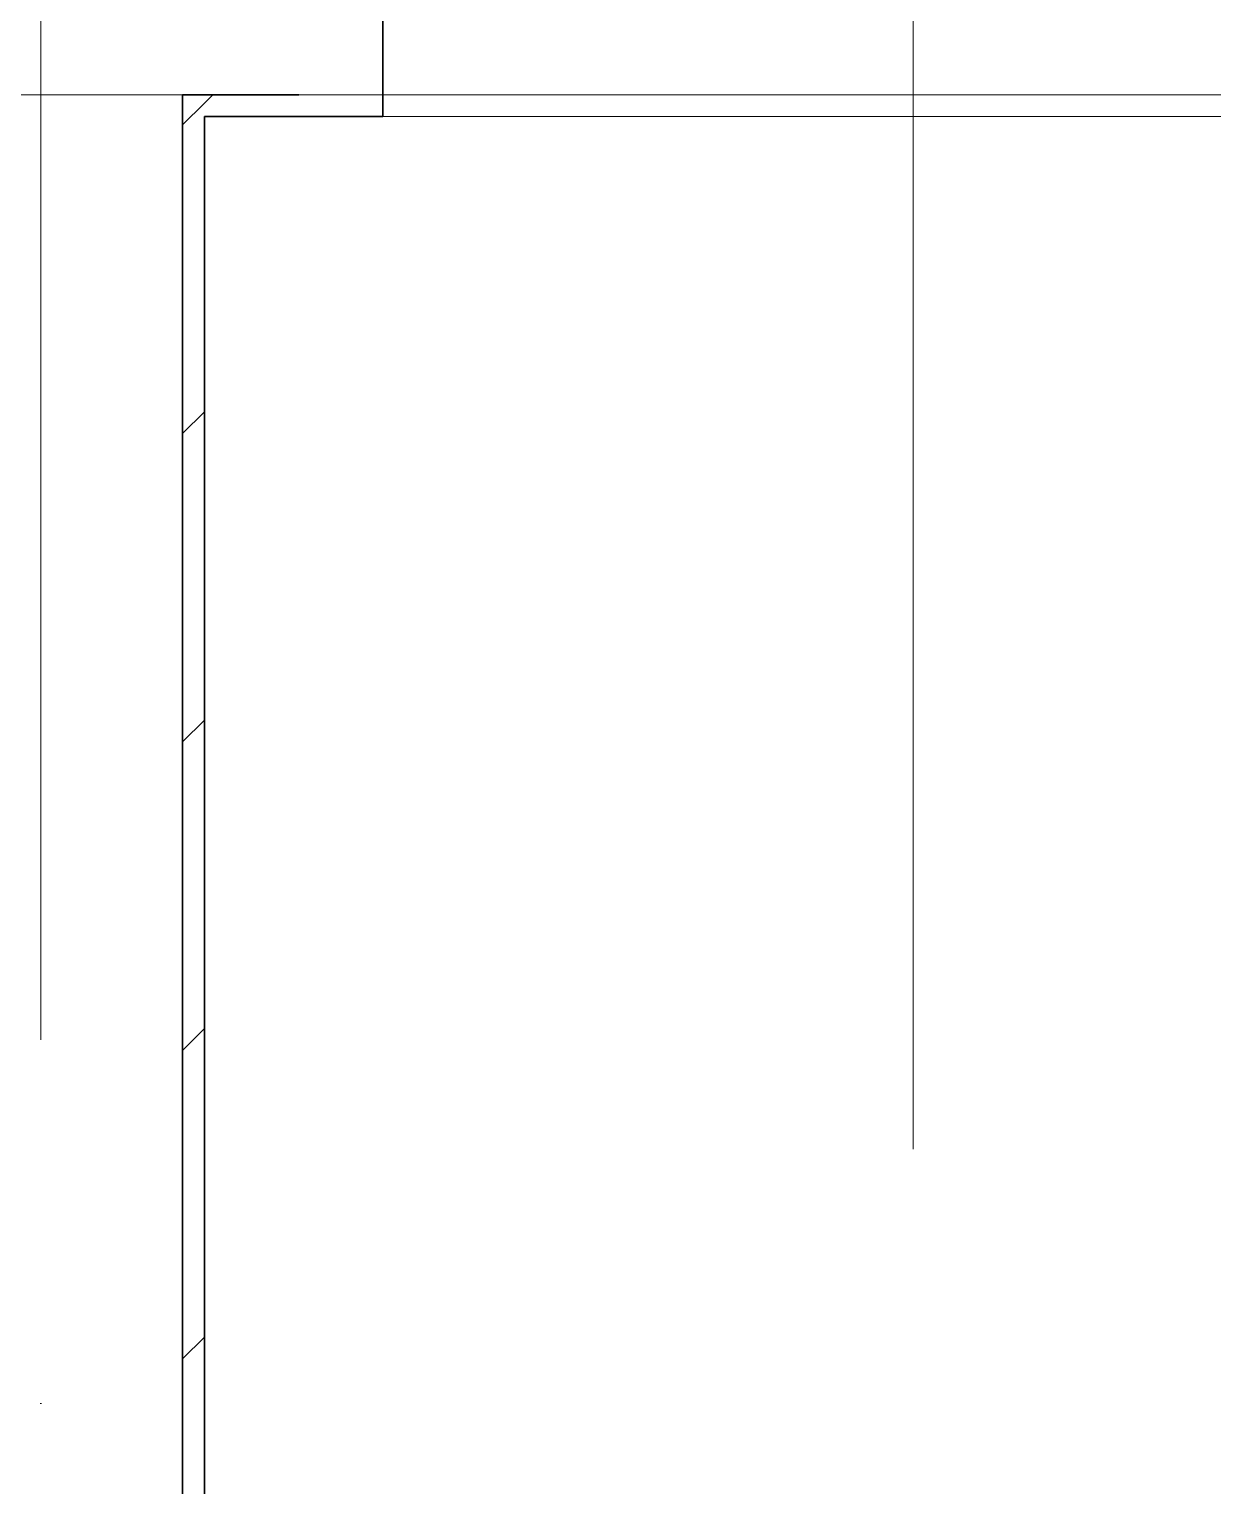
# Model space of a CAD drawing. Header units: millimetres. Extents: x -421858 to 614926, y -468665 to 141641.
# Drawn here: x 291730 to 293358, y -4877 to -2873 of the extents above; entities that cross this region are included whole.
import ezdxf

# ---------------------------------------------------------------- set-up
doc = ezdxf.new("R2010")
doc.units = ezdxf.units.MM
doc.linetypes.add('ADSK_Линия сетки', pattern=[25, 20, -2.5, 0, -2.5])
for name, color, linetype, lineweight in [('Оси', 252, 'Continuous', 9), ('Стены внутренние', 7, 'Continuous', 18), ('Стены наружные', 7, 'Continuous', 18)]:
    doc.layers.add(name, color=color, linetype=linetype, lineweight=lineweight)

# ---------------------------------------------------------------- blocks, each defined once
blk = doc.blocks.new('3 этаж')
at = {"layer": 'Оси', "color": 251, "linetype": 'ADSK_Линия сетки', "ltscale": 200, "true_color": 0x636466}
for p, q in [((292945.8, 34587.2), (292945.8, -31389.6)), ((291745.8, -263.4), (291745.8, -31389.6)), ((314013.1, -2963.4), (237073.5, -2963.4))]:
    blk.add_line(p, q, dxfattribs=at)
at = {"layer": 'Стены внутренние', "color": 251, "lineweight": 30, "true_color": 0x636466}
for p, q in [((292216.2, -2963.4), (292216.2, -2413.4)), ((291940.8, -8968.4), (291940.8, -2963.4)), ((292100.8, -2963.4), (292100.8, -2963.4))]:
    blk.add_line(p, q, dxfattribs=at)
at = {"layer": 'Стены наружные', "color": 251, "lineweight": 30, "true_color": 0x636466}
for p, q in [((292100.8, -2963.4), (291940.8, -2963.4)), ((292216.2, -2993.4), (292216.2, -2963.4)), ((291970.8, -8938.4), (291970.8, -2993.4)), ((291970.8, -2993.4), (292216.2, -2993.4))]:
    blk.add_line(p, q, dxfattribs=at)
at = {"layer": 'Стены наружные', "color": 251, "linetype": 'Continuous', "lineweight": 9, "true_color": 0x636466}
for p, q in [((291970.8, -2975.1), (291982.4, -2963.4)), ((291940.8, -3005.1), (291970.8, -2975.1)), ((291940.8, -3429.4), (291970.8, -3399.4)), ((291940.8, -3853.6), (291970.8, -3823.6)), ((291940.8, -4277.9), (291970.8, -4247.9)), ((291940.8, -4702.2), (291970.8, -4672.2))]:
    blk.add_line(p, q, dxfattribs=at)
at = {"layer": 'Стены наружные', "color": 251, "true_color": 0x636466}
for p, q in [((292216.2, -2963.4), (292100.8, -2963.4)), ((293866.2, -2993.4), (292216.2, -2993.4))]:
    blk.add_line(p, q, dxfattribs=at)

msp = doc.modelspace()

# ---------------------------------------------------------------- block references
msp.add_blockref('3 этаж', (0, 0))

doc.saveas('drawing.dxf')
